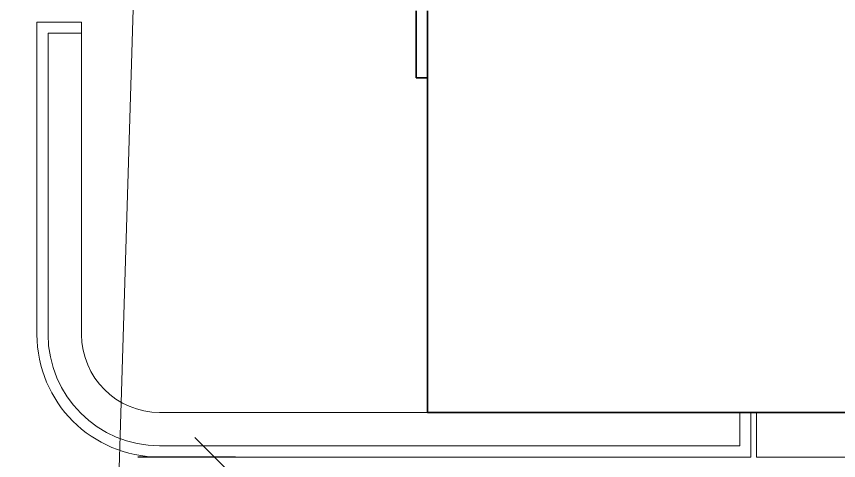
# Model space of a CAD drawing. Header units: inches. Extents: x -7543 to -822, y 102837 to 190349.
# Drawn here: x -837.14642 to -837.12799, y 102837.22573 to 102837.23568 of the extents above; entities that cross this region are included whole.
import ezdxf

# ---------------------------------------------------------------- set-up
doc = ezdxf.new("R2010")
doc.units = ezdxf.units.IN
doc.header["$MEASUREMENT"] = 0
doc.linetypes.add('__ZG_T_P__9', pattern=[22, 1, -10, 1, -10])
doc.linetypes.add('DASHED2', pattern=[9.525, 6.35, -3.175])
doc.layers.add('BALKON', color=7, linetype='Continuous', lineweight=20, true_color=0xffaaa9)
doc.layers.add('DUVAR', color=7, linetype='Continuous', lineweight=35, true_color=0xfc4642)
doc.layers.add('ICOL', color=55, linetype='Continuous', lineweight=25)
doc.layers.add('ÇEKME MESAFESİ', color=7, linetype='Continuous', lineweight=20)

msp = doc.modelspace()

# ---------------------------------------------------------------- linework, layer by layer
at = {"layer": 'BALKON'}
for p, q in [((-837.145957, 102837.235554), (-837.144957, 102837.235554)), ((-837.145957, 102837.235554), (-837.145957, 102837.228554)), ((-837.144957, 102837.235554), (-837.144957, 102837.228554)), ((-837.145707, 102837.235304), (-837.144957, 102837.235304)), ((-837.145707, 102837.235304), (-837.145707, 102837.228554)), ((-837.129957, 102837.226804), (-837.143207, 102837.226804)), ((-837.130207, 102837.226804), (-837.130207, 102837.226054)), ((-837.129957, 102837.226804), (-837.129957, 102837.225804)), ((-837.129832, 102837.225804), (-837.129832, 102837.226804)), ((-837.099457, 102837.226804), (-837.129832, 102837.226804)), ((-837.130207, 102837.226054), (-837.143207, 102837.226054)), ((-837.129957, 102837.225804), (-837.143207, 102837.225804)), ((-837.098457, 102837.225804), (-837.129832, 102837.225804))]:
    msp.add_line(p, q, dxfattribs=at)
for radius in [0.00275, 0.0025, 0.00175]:
    msp.add_arc((-837.143207, 102837.228554), radius, 180, 270, dxfattribs=at)
at = {"layer": 'DUVAR', "linetype": '__ZG_T_P__9'}
for p, q in [((-837.137457, 102837.234304), (-837.137457, 102837.235804)), ((-837.137207, 102837.226804), (-837.137207, 102837.235804)), ((-837.137207, 102837.234304), (-837.137457, 102837.234304)), ((-837.137207, 102837.226804), (-837.137207, 102837.234304)), ((-837.107207, 102837.226804), (-837.137207, 102837.226804)), ((-837.107207, 102837.226804), (-837.137207, 102837.226804))]:
    msp.add_line(p, q, dxfattribs=at)
at = {"layer": 'ICOL'}
for p, q in [((-837.141536, 102837.225362), (-837.142418, 102837.226245)), ((-837.141509, 102837.225804), (-837.143693, 102837.225804))]:
    msp.add_line(p, q, dxfattribs=at)
at = {"layer": 'ÇEKME MESAFESİ', "linetype": 'DASHED2', "ltscale": 10}
msp.add_line((-837.141927, 102837.297432), (-837.146416, 102837.150009), dxfattribs=at)

doc.saveas('drawing.dxf')
